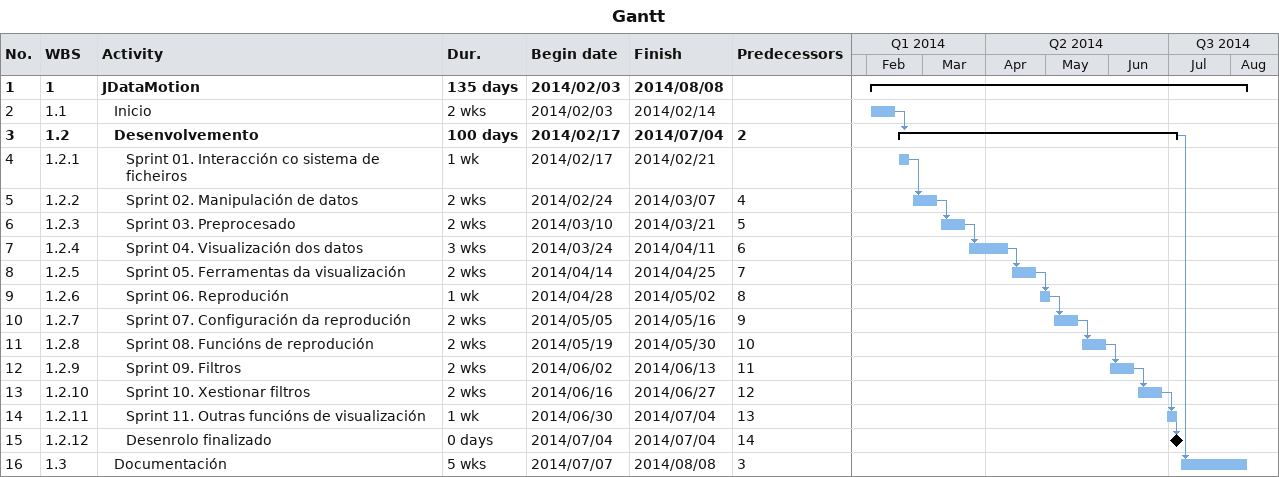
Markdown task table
Gantt

| ID | WBS | Task | Duration | Start | Finish | Predecessors |
|---|---|---|---|---|---|---|
| 1 | 1 | **JDataMotion** | 135d | 2014-02-03 | 2014-08-08 |  |
| 2 | 1.1 | Inicio | 2w | 2014-02-03 | 2014-02-14 |  |
| 3 | 1.2 | **Desenvolvemento** | 100d | 2014-02-17 | 2014-07-04 | 2 |
| 4 | 1.2.1 | Sprint 01. Interacción co sistema de ficheiros | 1w | 2014-02-17 | 2014-02-21 |  |
| 5 | 1.2.2 | Sprint 02. Manipulación de datos | 2w | 2014-02-24 | 2014-03-07 | 4 |
| 6 | 1.2.3 | Sprint 03. Preprocesado | 2w | 2014-03-10 | 2014-03-21 | 5 |
| 7 | 1.2.4 | Sprint 04. Visualización dos datos | 3w | 2014-03-24 | 2014-04-11 | 6 |
| 8 | 1.2.5 | Sprint 05. Ferramentas da visualización | 2w | 2014-04-14 | 2014-04-25 | 7 |
| 9 | 1.2.6 | Sprint 06. Reprodución | 1w | 2014-04-28 | 2014-05-02 | 8 |
| 10 | 1.2.7 | Sprint 07. Configuración da reprodución | 2w | 2014-05-05 | 2014-05-16 | 9 |
| 11 | 1.2.8 | Sprint 08. Funcións de reprodución | 2w | 2014-05-19 | 2014-05-30 | 10 |
| 12 | 1.2.9 | Sprint 09. Filtros | 2w | 2014-06-02 | 2014-06-13 | 11 |
| 13 | 1.2.10 | Sprint 10. Xestionar filtros | 2w | 2014-06-16 | 2014-06-27 | 12 |
| 14 | 1.2.11 | Sprint 11. Outras funcións de visualización | 1w | 2014-06-30 | 2014-07-04 | 13 |
| 15 | 1.2.12 | Desenrolo finalizado | 0d | 2014-07-04 | 2014-07-04 | 14 |
| 16 | 1.3 | Documentación | 5w | 2014-07-07 | 2014-08-08 | 3 |
